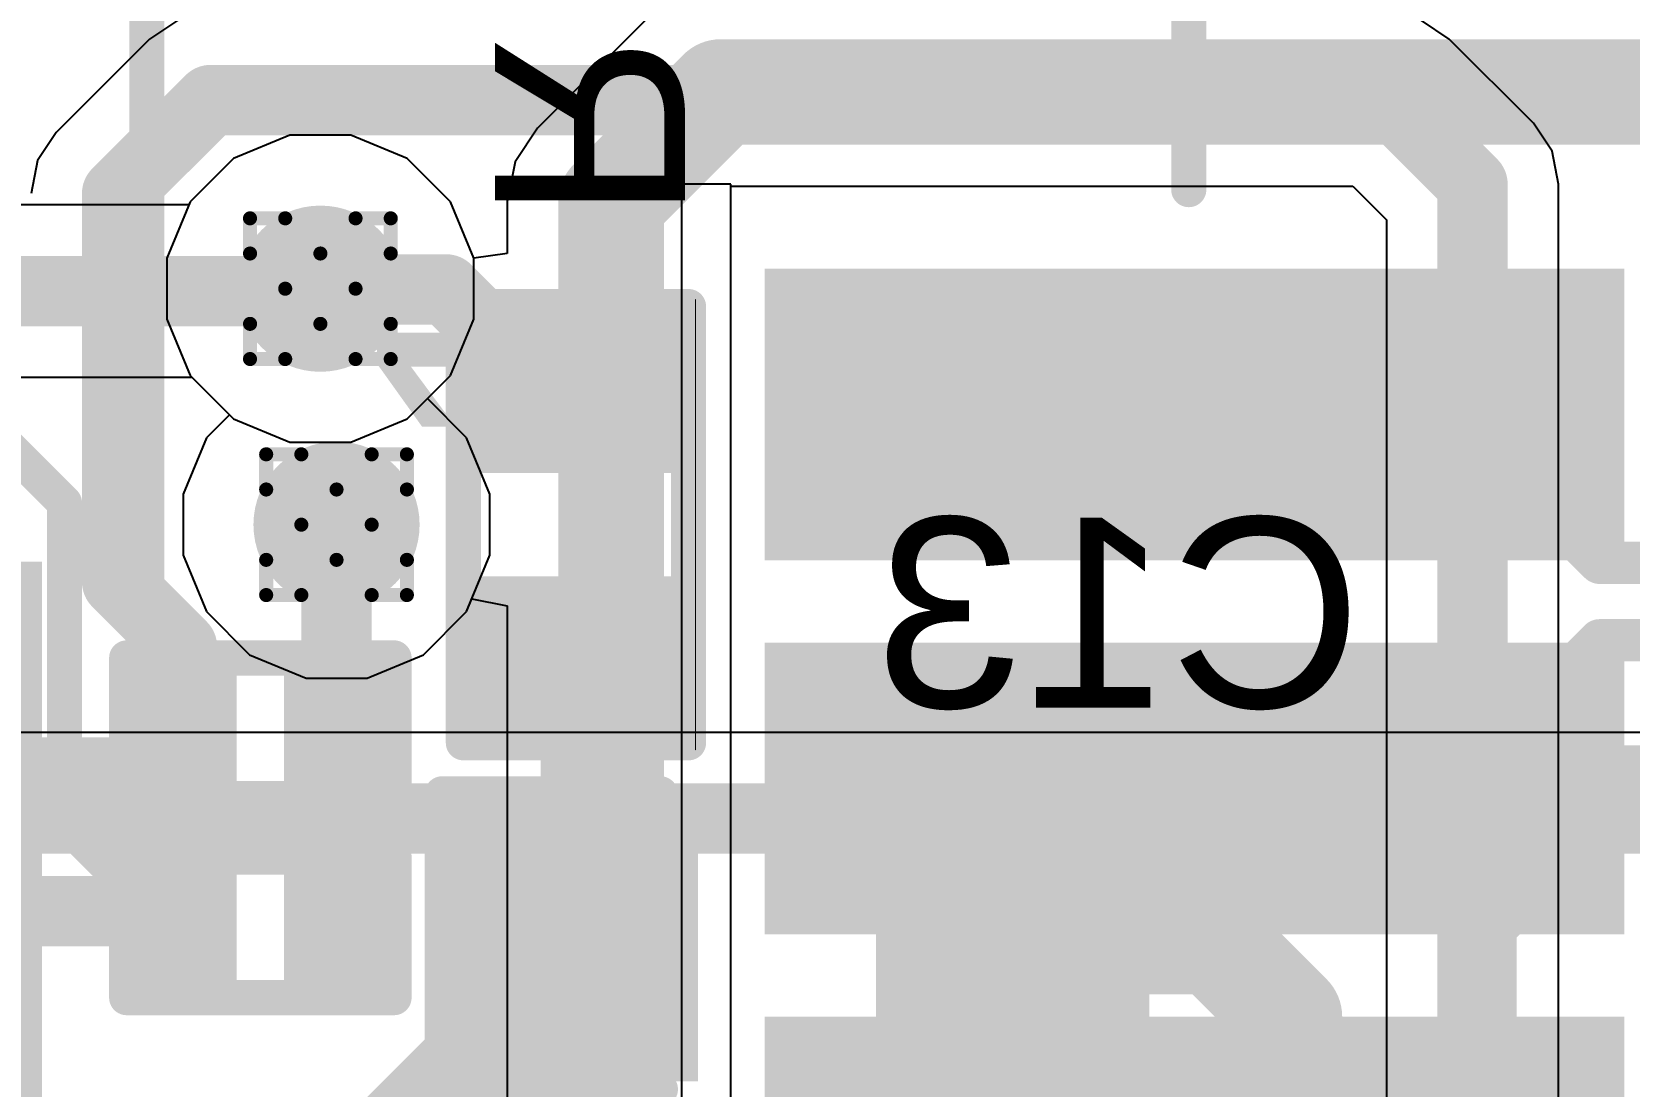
# Model space of a CAD drawing. Header units: inches. Extents: x -6 to 328, y -6 to 90.
# Drawn here: x 21.72 to 27.49, y 27.31 to 31.12 of the extents above; entities that cross this region are included whole.
import ezdxf

# ---------------------------------------------------------------- set-up
doc = ezdxf.new("R2010")
doc.units = ezdxf.units.IN
for name, color, linetype in [('Bottom Layer', 5, 'Continuous'), ('Bottom Overlay', 54, 'Continuous'), ('Bottom Paste', 16, 'Continuous'), ('Bottom Solder', 6, 'Continuous'), ('Drill Drawing', 1, 'Continuous'), ('GND', 76, 'Continuous'), ('PWR', 16, 'Continuous'), ('Top Layer', 1, 'Continuous'), ('Top Overlay', 2, 'Continuous'), ('Top Paste', 8, 'Continuous'), ('Top Solder', 216, 'Continuous'), ('Via Holes', 16, 'Continuous')]:
    doc.layers.add(name, color=color, linetype=linetype)
doc.styles.add('Arial', font='', dxfattribs={"height": 0.2})
doc.styles.get('Arial').set_extended_font_data('Arial')

# ---------------------------------------------------------------- blocks, each defined once
blk = doc.blocks.new('48_TQFP_EP_7_7__B_7')
at = {"layer": 'Bottom Solder'}
for points in [[(3.5384, 2.4884), (3.5384, 3.0116), (4.9616, 3.0116), (4.9616, 2.4884)], [(3.5384, 1.9884), (3.5384, 2.5116), (4.9616, 2.5116), (4.9616, 1.9884)], [(3.5384, 1.4884), (3.5384, 2.0116), (4.9616, 2.0116), (4.9616, 1.4884)], [(3.5384, 0.9884), (3.5384, 1.5116), (4.9616, 1.5116), (4.9616, 0.9884)]]:
    blk.add_hatch(color=6, dxfattribs=at).paths.add_polyline_path(points)
blk = doc.blocks.new('R___0402_B_36')
at = {"layer": 'Bottom Layer'}
for points in [[(-0.2413, 0.3175), (-0.2413, -0.3175), (-0.6985, -0.3175), (-0.6985, 0.3175)], [(0.6985, 0.3175), (0.6985, -0.3175), (0.2413, -0.3175), (0.2413, 0.3175)]]:
    blk.add_hatch(color=5, dxfattribs=at).paths.add_polyline_path(points)
at = {"layer": 'Bottom Paste'}
for points in [[(-0.2413, 0.3175), (-0.2413, -0.3175), (-0.6985, -0.3175), (-0.6985, 0.3175)], [(0.6985, 0.3175), (0.6985, -0.3175), (0.2413, -0.3175), (0.2413, 0.3175)]]:
    blk.add_hatch(color=16, dxfattribs=at).paths.add_polyline_path(points)
at = {"layer": 'Bottom Solder'}
for points in [[(-0.1863, 0.3725), (-0.1863, -0.3725), (-0.7535, -0.3725), (-0.7535, 0.3725)], [(0.7535, 0.3725), (0.7535, -0.3725), (0.1863, -0.3725), (0.1863, 0.3725)]]:
    blk.add_hatch(color=6, dxfattribs=at).paths.add_polyline_path(points)
at = {"layer": 'Bottom Overlay'}
for points in [[(-0.7874, -0.4064, 0.127, 0.127, 0), (-0.7874, 0.4064, 0.127, 0.127, 0)], [(0.7874, 0.4064, 0.127, 0.127, 0), (-0.7874, 0.4064, 0.127, 0.127, 0)], [(0.7874, -0.4064, 0.127, 0.127, 0), (0.7874, 0.4064, 0.127, 0.127, 0)], [(0.8128, 0.4318, 0.00323, 0.00323, 0), (-0.8128, 0.4318, 0.00323, 0.00323, 0)], [(0.7874, -0.4064, 0.127, 0.127, 0), (-0.7874, -0.4064, 0.127, 0.127, 0)]]:
    blk.add_lwpolyline(points, format="xyseb", dxfattribs=at)
for points in [[(-0.8191, 0.4064, 0.0635, 0.0635, 1), (-0.7556, 0.4064, 0.0635, 0.0635, 1)], [(-0.8191, 0.4064, 0.0635, 0.0635, 1), (-0.7556, 0.4064, 0.0635, 0.0635, 1)], [(0.7556, 0.4064, 0.0635, 0.0635, 1), (0.8191, 0.4064, 0.0635, 0.0635, 1)], [(0.7556, 0.4064, 0.0635, 0.0635, 1), (0.8191, 0.4064, 0.0635, 0.0635, 1)], [(-0.8136, 0.4318, 0.00161, 0.00161, 1), (-0.812, 0.4318, 0.00161, 0.00161, 1)], [(0.812, 0.4318, 0.00161, 0.00161, 1), (0.8136, 0.4318, 0.00161, 0.00161, 1)], [(-0.8191, -0.4064, 0.0635, 0.0635, 1), (-0.7556, -0.4064, 0.0635, 0.0635, 1)], [(-0.8191, -0.4064, 0.0635, 0.0635, 1), (-0.7556, -0.4064, 0.0635, 0.0635, 1)], [(0.7556, -0.4064, 0.0635, 0.0635, 1), (0.8191, -0.4064, 0.0635, 0.0635, 1)], [(0.7556, -0.4064, 0.0635, 0.0635, 1), (0.8191, -0.4064, 0.0635, 0.0635, 1)]]:
    blk.add_lwpolyline(points, format="xyseb", close=True, dxfattribs=at)
blk = doc.blocks.new('R___0201_B_37')
at = {"layer": 'Bottom Layer'}
for points in [[(-0.41, 0.185), (-0.14, 0.185), (-0.14, -0.185), (-0.41, -0.185)], [(0.14, 0.185), (0.41, 0.185), (0.41, -0.185), (0.14, -0.185)]]:
    blk.add_hatch(color=5, dxfattribs=at).paths.add_polyline_path(points)
at = {"layer": 'Bottom Paste'}
for points in [[(-0.41, 0.185), (-0.14, 0.185), (-0.14, -0.185), (-0.41, -0.185)], [(0.14, 0.185), (0.41, 0.185), (0.41, -0.185), (0.14, -0.185)]]:
    blk.add_hatch(color=16, dxfattribs=at).paths.add_polyline_path(points)
at = {"layer": 'Bottom Solder'}
for points in [[(-0.465, 0.24), (-0.085, 0.24), (-0.085, -0.24), (-0.465, -0.24)], [(0.085, 0.24), (0.465, 0.24), (0.465, -0.24), (0.085, -0.24)]]:
    blk.add_hatch(color=6, dxfattribs=at).paths.add_polyline_path(points)
at = {"layer": 'Bottom Overlay'}
for points in [[(0.4826, 0.254, 0.127, 0.127, 0), (-0.4826, 0.254, 0.127, 0.127, 0)], [(-0.4826, 0.254, 0.127, 0.127, 0), (-0.4826, -0.254, 0.127, 0.127, 0)], [(0.4826, 0.254, 0.127, 0.127, 0), (0.4826, -0.254, 0.127, 0.127, 0)], [(0.4826, -0.254, 0.127, 0.127, 0), (-0.4826, -0.254, 0.127, 0.127, 0)]]:
    blk.add_lwpolyline(points, format="xyseb", dxfattribs=at)
for points in [[(-0.5143, 0.254, 0.0635, 0.0635, 1), (-0.4508, 0.254, 0.0635, 0.0635, 1)], [(-0.5143, 0.254, 0.0635, 0.0635, 1), (-0.4508, 0.254, 0.0635, 0.0635, 1)], [(0.4508, 0.254, 0.0635, 0.0635, 1), (0.5143, 0.254, 0.0635, 0.0635, 1)], [(0.4508, 0.254, 0.0635, 0.0635, 1), (0.5143, 0.254, 0.0635, 0.0635, 1)], [(-0.5143, -0.254, 0.0635, 0.0635, 1), (-0.4508, -0.254, 0.0635, 0.0635, 1)], [(-0.5143, -0.254, 0.0635, 0.0635, 1), (-0.4508, -0.254, 0.0635, 0.0635, 1)], [(0.4508, -0.254, 0.0635, 0.0635, 1), (0.5143, -0.254, 0.0635, 0.0635, 1)], [(0.4508, -0.254, 0.0635, 0.0635, 1), (0.5143, -0.254, 0.0635, 0.0635, 1)]]:
    blk.add_lwpolyline(points, format="xyseb", close=True, dxfattribs=at)
blk = doc.blocks.new('R___0201_B_38')
at = {"layer": 'Bottom Layer'}
for points in [[(-0.41, 0.185), (-0.14, 0.185), (-0.14, -0.185), (-0.41, -0.185)], [(0.14, 0.185), (0.41, 0.185), (0.41, -0.185), (0.14, -0.185)]]:
    blk.add_hatch(color=5, dxfattribs=at).paths.add_polyline_path(points)
at = {"layer": 'Bottom Paste'}
for points in [[(-0.41, 0.185), (-0.14, 0.185), (-0.14, -0.185), (-0.41, -0.185)], [(0.14, 0.185), (0.41, 0.185), (0.41, -0.185), (0.14, -0.185)]]:
    blk.add_hatch(color=16, dxfattribs=at).paths.add_polyline_path(points)
at = {"layer": 'Bottom Solder'}
for points in [[(-0.465, 0.24), (-0.085, 0.24), (-0.085, -0.24), (-0.465, -0.24)], [(0.085, 0.24), (0.465, 0.24), (0.465, -0.24), (0.085, -0.24)]]:
    blk.add_hatch(color=6, dxfattribs=at).paths.add_polyline_path(points)
at = {"layer": 'Bottom Overlay'}
for points in [[(0.4826, 0.254, 0.127, 0.127, 0), (-0.4826, 0.254, 0.127, 0.127, 0)], [(-0.4826, 0.254, 0.127, 0.127, 0), (-0.4826, -0.254, 0.127, 0.127, 0)], [(0.4826, 0.254, 0.127, 0.127, 0), (0.4826, -0.254, 0.127, 0.127, 0)], [(0.4826, -0.254, 0.127, 0.127, 0), (-0.4826, -0.254, 0.127, 0.127, 0)]]:
    blk.add_lwpolyline(points, format="xyseb", dxfattribs=at)
for points in [[(-0.5143, 0.254, 0.0635, 0.0635, 1), (-0.4508, 0.254, 0.0635, 0.0635, 1)], [(-0.5143, 0.254, 0.0635, 0.0635, 1), (-0.4508, 0.254, 0.0635, 0.0635, 1)], [(0.4508, 0.254, 0.0635, 0.0635, 1), (0.5143, 0.254, 0.0635, 0.0635, 1)], [(0.4508, 0.254, 0.0635, 0.0635, 1), (0.5143, 0.254, 0.0635, 0.0635, 1)], [(-0.5143, -0.254, 0.0635, 0.0635, 1), (-0.4508, -0.254, 0.0635, 0.0635, 1)], [(-0.5143, -0.254, 0.0635, 0.0635, 1), (-0.4508, -0.254, 0.0635, 0.0635, 1)], [(0.4508, -0.254, 0.0635, 0.0635, 1), (0.5143, -0.254, 0.0635, 0.0635, 1)], [(0.4508, -0.254, 0.0635, 0.0635, 1), (0.5143, -0.254, 0.0635, 0.0635, 1)]]:
    blk.add_lwpolyline(points, format="xyseb", close=True, dxfattribs=at)
blk = doc.blocks.new('HR963370A_51')
at = {"layer": 'Top Layer'}
for points in [[(1.6, -6.8), (2.45, -6.8), (2.45, -9.7), (1.6, -9.7)], [(2.95, -6.8), (3.8, -6.8), (3.8, -9.7), (2.95, -9.7)], [(4.3, -6.8), (5.15, -6.8), (5.15, -9.7), (4.3, -9.7)]]:
    blk.add_hatch(color=1, dxfattribs=at).paths.add_polyline_path(points)
at = {"layer": 'Top Paste'}
for points in [[(1.6, -6.8), (2.45, -6.8), (2.45, -9.7), (1.6, -9.7)], [(2.95, -6.8), (3.8, -6.8), (3.8, -9.7), (2.95, -9.7)], [(4.3, -6.8), (5.15, -6.8), (5.15, -9.7), (4.3, -9.7)]]:
    blk.add_hatch(color=8, dxfattribs=at).paths.add_polyline_path(points)
at = {"layer": 'Top Solder'}
for points in [[(1.4984, -6.6984), (2.5516, -6.6984), (2.5516, -9.8016), (1.4984, -9.8016)], [(2.8484, -6.6984), (3.9016, -6.6984), (3.9016, -9.8016), (2.8484, -9.8016)], [(4.1984, -6.6984), (5.2516, -6.6984), (5.2516, -9.8016), (4.1984, -9.8016)]]:
    blk.add_hatch(color=216, dxfattribs=at).paths.add_polyline_path(points)
at = {"layer": 'Top Overlay'}
blk.add_lwpolyline([(5.5372, -8.2296, 0.127, 0.127, 0), (8.1788, -8.2296, 0.127, 0.127, 0)], format="xyseb", dxfattribs=at)
blk.add_lwpolyline([(5.5055, -8.2296, 0.0635, 0.0635, 1), (5.569, -8.2296, 0.0635, 0.0635, 1)], format="xyseb", close=True, dxfattribs=at)
at = {"layer": 'Top Overlay', "style": 'Arial'}
blk.add_text('1', height=1, dxfattribs=at).set_placement((4.5466, -6.2992))
blk = doc.blocks.new('C___0603_B_86')
at = {"layer": 'Bottom Layer'}
for points in [[(-1.143, -0.4445), (-1.143, 0.4445), (-0.381, 0.4445), (-0.381, -0.4445)], [(0.381, -0.4445), (0.381, 0.4445), (1.143, 0.4445), (1.143, -0.4445)]]:
    blk.add_hatch(color=5, dxfattribs=at).paths.add_polyline_path(points)
at = {"layer": 'Bottom Paste'}
for points in [[(-1.143, -0.4445), (-1.143, 0.4445), (-0.381, 0.4445), (-0.381, -0.4445)], [(0.381, -0.4445), (0.381, 0.4445), (1.143, 0.4445), (1.143, -0.4445)]]:
    blk.add_hatch(color=16, dxfattribs=at).paths.add_polyline_path(points)
at = {"layer": 'Bottom Solder'}
for points in [[(-1.203, -0.5045), (-1.203, 0.5045), (-0.321, 0.5045), (-0.321, -0.5045)], [(0.321, -0.5045), (0.321, 0.5045), (1.203, 0.5045), (1.203, -0.5045)]]:
    blk.add_hatch(color=6, dxfattribs=at).paths.add_polyline_path(points)
at = {"layer": 'Bottom Overlay'}
for points in [[(-0.4572, 0.5334, 0.127, 0.127, 0), (-1.2446, 0.5334, 0.127, 0.127, 0)], [(-1.2446, 0.5334, 0.127, 0.127, 0), (-1.2446, -0.5334, 0.127, 0.127, 0)], [(1.2446, 0.5334, 0.127, 0.127, 0), (0.4572, 0.5334, 0.127, 0.127, 0)], [(1.2446, 0.5334, 0.127, 0.127, 0), (1.2446, -0.5334, 0.127, 0.127, 0)], [(-0.4572, -0.5334, 0.127, 0.127, 0), (-1.2446, -0.5334, 0.127, 0.127, 0)], [(1.2446, -0.5334, 0.127, 0.127, 0), (0.4572, -0.5334, 0.127, 0.127, 0)]]:
    blk.add_lwpolyline(points, format="xyseb", dxfattribs=at)
for points in [[(-1.2764, 0.5334, 0.0635, 0.0635, 1), (-1.2128, 0.5334, 0.0635, 0.0635, 1)], [(-1.2764, 0.5334, 0.0635, 0.0635, 1), (-1.2128, 0.5334, 0.0635, 0.0635, 1)], [(-0.4889, 0.5334, 0.0635, 0.0635, 1), (-0.4254, 0.5334, 0.0635, 0.0635, 1)], [(0.4254, 0.5334, 0.0635, 0.0635, 1), (0.4889, 0.5334, 0.0635, 0.0635, 1)], [(1.2128, 0.5334, 0.0635, 0.0635, 1), (1.2764, 0.5334, 0.0635, 0.0635, 1)], [(1.2128, 0.5334, 0.0635, 0.0635, 1), (1.2764, 0.5334, 0.0635, 0.0635, 1)], [(-1.2764, -0.5334, 0.0635, 0.0635, 1), (-1.2128, -0.5334, 0.0635, 0.0635, 1)], [(-1.2764, -0.5334, 0.0635, 0.0635, 1), (-1.2128, -0.5334, 0.0635, 0.0635, 1)], [(-0.4889, -0.5334, 0.0635, 0.0635, 1), (-0.4254, -0.5334, 0.0635, 0.0635, 1)], [(0.4254, -0.5334, 0.0635, 0.0635, 1), (0.4889, -0.5334, 0.0635, 0.0635, 1)], [(1.2128, -0.5334, 0.0635, 0.0635, 1), (1.2764, -0.5334, 0.0635, 0.0635, 1)], [(1.2128, -0.5334, 0.0635, 0.0635, 1), (1.2764, -0.5334, 0.0635, 0.0635, 1)]]:
    blk.add_lwpolyline(points, format="xyseb", close=True, dxfattribs=at)

msp = doc.modelspace()

# ---------------------------------------------------------------- hatches: boundary and pattern name
at = {"layer": 'Bottom Layer'}
h = msp.add_hatch(color=5, dxfattribs=at)
edge = h.paths.add_edge_path()
edge.add_arc((22.7643, 30.1913), 0.3, 0, 360)
h = msp.add_hatch(color=5, dxfattribs=at)
edge = h.paths.add_edge_path()
edge.add_arc((22.8226, 29.3393), 0.3, 0, 360)
at = {"layer": 'GND'}
h = msp.add_hatch(color=76, dxfattribs=at)
edge = h.paths.add_edge_path()
edge.add_arc((22.7643, 30.1913), 0.3, 0, 360)
h = msp.add_hatch(color=76, dxfattribs=at)
edge = h.paths.add_edge_path()
edge.add_arc((22.8226, 29.3393), 0.3, 0, 360)
at = {"layer": 'PWR'}
h = msp.add_hatch(color=16, dxfattribs=at)
edge = h.paths.add_edge_path()
edge.add_arc((22.7643, 30.1913), 0.3, 0, 360)
h = msp.add_hatch(color=16, dxfattribs=at)
edge = h.paths.add_edge_path()
edge.add_arc((22.8226, 29.3393), 0.3, 0, 360)
at = {"layer": 'Top Layer'}
h = msp.add_hatch(color=1, dxfattribs=at)
edge = h.paths.add_edge_path()
edge.add_arc((22.7643, 30.1913), 0.3, 0, 360)
h = msp.add_hatch(color=1, dxfattribs=at)
edge = h.paths.add_edge_path()
edge.add_arc((22.8226, 29.3393), 0.3, 0, 360)
at = {"layer": 'Via Holes'}
h = msp.add_hatch(color=7, dxfattribs=at)
edge = h.paths.add_edge_path()
edge.add_arc((22.7643, 30.1913), 0.15, 0, 360)
h = msp.add_hatch(color=7, dxfattribs=at)
edge = h.paths.add_edge_path()
edge.add_arc((22.8226, 29.3393), 0.15, 0, 360)

# ---------------------------------------------------------------- linework, layer by layer
at = {"layer": 'Bottom Layer'}
for p, q in [((22.2487, 31.1595), (22.1479, 31.0921)), ((26.8401, 31.0921), (26.7393, 31.1595)), ((22.1479, 31.0921), (21.8107, 30.7549)), ((27.1436, 30.7886), (26.8401, 31.0921)), ((21.8107, 30.7549), (21.7434, 30.6541)), ((27.211, 30.6878), (27.1436, 30.7886)), ((27.2346, 30.5688), (27.211, 30.6878)), ((21.7434, 30.6541), (21.7197, 30.5352)), ((24.068, 30.5688), (24.068, 26.0306)), ((24.2458, 30.5688), (24.068, 30.5688)), ((24.2458, 27.0665), (24.2458, 30.5688)), ((24.2458, 28.4565), (24.2458, 30.5616)), ((24.2458, 30.5616), (26.4916, 30.5616)), ((26.4916, 30.5616), (26.6131, 30.4401)), ((27.2346, 26.7077), (27.2346, 30.5688)), ((26.6131, 30.4401), (26.6131, 26.21)), ((24.2458, 27.0665), (24.2458, 28.4565))]:
    msp.add_line(p, q, dxfattribs=at)
for points in [[(22.0305, 30.5352, 0.254, 0.254, 0), (22.3677, 30.8723, 0.254, 0.254, 0)], [(22.3677, 30.8723, 0.254, 0.254, 0), (26.6204, 30.8723, 0.254, 0.254, 0)], [(26.6204, 30.8723, 0.254, 0.254, 0), (26.9239, 30.5688, 0.254, 0.254, 0)], [(26.9239, 26.21, 0.254, 0.254, 0), (26.9239, 30.5688, 0.254, 0.254, 0)], [(22.0305, 29.1329, 0.254, 0.254, 0), (22.0305, 30.5352, 0.254, 0.254, 0)], [(22.7643, 30.1913, 0.254, 0.254, 0), (22.767, 30.1886, 0.254, 0.254, 0)], [(22.767, 30.1886, 0.254, 0.254, 0), (23.2187, 30.1886, 0.254, 0.254, 0)], [(23.2187, 30.1886, 0.254, 0.254, 0), (23.5856, 29.8217, 0.254, 0.254, 0)], [(23.5856, 29.8217, 0.254, 0.254, 0), (23.6745, 29.8217, 0.254, 0.254, 0)], [(22.8226, 28.6042, 0.254, 0.254, 0), (22.8226, 29.3393, 0.254, 0.254, 0)], [(22.0305, 29.1329, 0.254, 0.254, 0), (22.2646, 28.8988, 0.254, 0.254, 0)], [(22.2646, 28.6122, 0.254, 0.254, 0), (22.2646, 28.8988, 0.254, 0.254, 0)], [(23.687, 27.8342, 0.254, 0.254, 0), (23.687, 28.8694, 0.254, 0.254, 0)], [(22.2646, 28.6122, 0.254, 0.254, 0), (22.2726, 28.6042, 0.254, 0.254, 0)], [(22.2726, 28.5542, 0.254, 0.254, 0), (22.2726, 28.6042, 0.254, 0.254, 0)], [(22.8226, 27.8858, 0.254, 0.254, 0), (22.8226, 28.6042, 0.254, 0.254, 0)], [(22.1626, 28.4442, 0.254, 0.254, 0), (22.2726, 28.5542, 0.254, 0.254, 0)], [(21.0482, 28.4442, 0.254, 0.254, 0), (22.1626, 28.4442, 0.254, 0.254, 0)], [(21.0482, 27.9442, 0.254, 0.254, 0), (22.1626, 27.9442, 0.254, 0.254, 0)], [(22.1626, 27.9442, 0.254, 0.254, 0), (22.2726, 27.8342, 0.254, 0.254, 0)], [(25.211, 27.8342, 0.381, 0.381, 0), (25.992, 27.8342, 0.381, 0.381, 0)], [(25.992, 27.8342, 0.381, 0.381, 0), (26.2629, 27.5633, 0.381, 0.381, 0)], [(23.4584, 27.5421, 0.3048, 0.3048, 0), (23.687, 27.7707, 0.3048, 0.3048, 0)], [(23.687, 27.7707, 0.3048, 0.3048, 0), (23.687, 27.8116, 0.3048, 0.3048, 0)], [(26.2629, 24.9442, 0.381, 0.381, 0), (26.2629, 27.5633, 0.381, 0.381, 0)], [(22.8196, 26.9442, 0.3048, 0.3048, 0), (23.4175, 27.5421, 0.3048, 0.3048, 0)], [(23.4175, 27.5421, 0.3048, 0.3048, 0), (23.4584, 27.5421, 0.3048, 0.3048, 0)]]:
    msp.add_lwpolyline(points, format="xyseb", dxfattribs=at)
for points in [[(22.3042, 30.8723, 0.127, 0.127, 1), (22.4312, 30.8723, 0.127, 0.127, 1)], [(22.3042, 30.8723, 0.127, 0.127, 1), (22.4312, 30.8723, 0.127, 0.127, 1)], [(26.5569, 30.8723, 0.127, 0.127, 1), (26.6839, 30.8723, 0.127, 0.127, 1)], [(26.5569, 30.8723, 0.127, 0.127, 1), (26.6839, 30.8723, 0.127, 0.127, 1)], [(26.8604, 30.5688, 0.127, 0.127, 1), (26.9874, 30.5688, 0.127, 0.127, 1)], [(26.8604, 30.5688, 0.127, 0.127, 1), (26.9874, 30.5688, 0.127, 0.127, 1)], [(21.967, 30.5352, 0.127, 0.127, 1), (22.094, 30.5352, 0.127, 0.127, 1)], [(21.967, 30.5352, 0.127, 0.127, 1), (22.094, 30.5352, 0.127, 0.127, 1)], [(22.7008, 30.1913, 0.127, 0.127, 1), (22.8278, 30.1913, 0.127, 0.127, 1)], [(22.7035, 30.1886, 0.127, 0.127, 1), (22.8305, 30.1886, 0.127, 0.127, 1)], [(22.7035, 30.1886, 0.127, 0.127, 1), (22.8305, 30.1886, 0.127, 0.127, 1)], [(23.1552, 30.1886, 0.127, 0.127, 1), (23.2822, 30.1886, 0.127, 0.127, 1)], [(23.1552, 30.1886, 0.127, 0.127, 1), (23.2822, 30.1886, 0.127, 0.127, 1)], [(23.5221, 29.8217, 0.127, 0.127, 1), (23.6491, 29.8217, 0.127, 0.127, 1)], [(23.5221, 29.8217, 0.127, 0.127, 1), (23.6491, 29.8217, 0.127, 0.127, 1)], [(23.611, 29.8217, 0.127, 0.127, 1), (23.738, 29.8217, 0.127, 0.127, 1)], [(22.7591, 29.3393, 0.127, 0.127, 1), (22.8861, 29.3393, 0.127, 0.127, 1)], [(21.967, 29.1329, 0.127, 0.127, 1), (22.094, 29.1329, 0.127, 0.127, 1)], [(21.967, 29.1329, 0.127, 0.127, 1), (22.094, 29.1329, 0.127, 0.127, 1)], [(22.2011, 28.8988, 0.127, 0.127, 1), (22.3281, 28.8988, 0.127, 0.127, 1)], [(22.2011, 28.8988, 0.127, 0.127, 1), (22.3281, 28.8988, 0.127, 0.127, 1)], [(23.6235, 28.8694, 0.127, 0.127, 1), (23.7505, 28.8694, 0.127, 0.127, 1)], [(22.2011, 28.6122, 0.127, 0.127, 1), (22.3281, 28.6122, 0.127, 0.127, 1)], [(22.2011, 28.6122, 0.127, 0.127, 1), (22.3281, 28.6122, 0.127, 0.127, 1)], [(22.2091, 28.6042, 0.127, 0.127, 1), (22.3361, 28.6042, 0.127, 0.127, 1)], [(22.2091, 28.6042, 0.127, 0.127, 1), (22.3361, 28.6042, 0.127, 0.127, 1)], [(22.7591, 28.6042, 0.127, 0.127, 1), (22.8861, 28.6042, 0.127, 0.127, 1)], [(22.7591, 28.6042, 0.127, 0.127, 1), (22.8861, 28.6042, 0.127, 0.127, 1)], [(22.2091, 28.5542, 0.127, 0.127, 1), (22.3361, 28.5542, 0.127, 0.127, 1)], [(22.2091, 28.5542, 0.127, 0.127, 1), (22.3361, 28.5542, 0.127, 0.127, 1)], [(22.0991, 28.4442, 0.127, 0.127, 1), (22.2261, 28.4442, 0.127, 0.127, 1)], [(22.0991, 28.4442, 0.127, 0.127, 1), (22.2261, 28.4442, 0.127, 0.127, 1)], [(22.0991, 27.9442, 0.127, 0.127, 1), (22.2261, 27.9442, 0.127, 0.127, 1)], [(22.0991, 27.9442, 0.127, 0.127, 1), (22.2261, 27.9442, 0.127, 0.127, 1)], [(25.1157, 27.8342, 0.1905, 0.1905, 1), (25.3062, 27.8342, 0.1905, 0.1905, 1)], [(25.8968, 27.8342, 0.1905, 0.1905, 1), (26.0873, 27.8342, 0.1905, 0.1905, 1)], [(25.8968, 27.8342, 0.1905, 0.1905, 1), (26.0873, 27.8342, 0.1905, 0.1905, 1)], [(22.7591, 27.8858, 0.127, 0.127, 1), (22.8861, 27.8858, 0.127, 0.127, 1)], [(22.2091, 27.8342, 0.127, 0.127, 1), (22.3361, 27.8342, 0.127, 0.127, 1)], [(23.6108, 27.8116, 0.1524, 0.1524, 1), (23.7632, 27.8116, 0.1524, 0.1524, 1)], [(23.6108, 27.7707, 0.1524, 0.1524, 1), (23.7632, 27.7707, 0.1524, 0.1524, 1)], [(23.6108, 27.7707, 0.1524, 0.1524, 1), (23.7632, 27.7707, 0.1524, 0.1524, 1)], [(23.6235, 27.8342, 0.127, 0.127, 1), (23.7505, 27.8342, 0.127, 0.127, 1)], [(26.1677, 27.5633, 0.1905, 0.1905, 1), (26.3582, 27.5633, 0.1905, 0.1905, 1)], [(26.1677, 27.5633, 0.1905, 0.1905, 1), (26.3582, 27.5633, 0.1905, 0.1905, 1)], [(23.3413, 27.5421, 0.1524, 0.1524, 1), (23.4937, 27.5421, 0.1524, 0.1524, 1)], [(23.3413, 27.5421, 0.1524, 0.1524, 1), (23.4937, 27.5421, 0.1524, 0.1524, 1)], [(23.3822, 27.5421, 0.1524, 0.1524, 1), (23.5346, 27.5421, 0.1524, 0.1524, 1)], [(23.3822, 27.5421, 0.1524, 0.1524, 1), (23.5346, 27.5421, 0.1524, 0.1524, 1)]]:
    msp.add_lwpolyline(points, format="xyseb", close=True, dxfattribs=at)
at = {"layer": 'Bottom Overlay'}
for points in [[(22.1376, 28.8582, 0.127, 0.127, 0), (22.1376, 32.0975, 0.127, 0.127, 0)], [(21.2827, 29.9756, 0.127, 0.127, 0), (21.8402, 29.4181, 0.127, 0.127, 0)], [(21.8402, 28.263, 0.127, 0.127, 0), (21.8402, 29.4181, 0.127, 0.127, 0)], [(27.0634, 27.919, 0.127, 0.127, 0), (27.6237, 28.4793, 0.127, 0.127, 0)], [(27.2943, 28.4793, 0.127, 0.127, 0), (27.6237, 28.4793, 0.127, 0.127, 0)], [(21.8402, 28.263, 0.127, 0.127, 0), (22.065, 28.0382, 0.127, 0.127, 0)], [(27.0201, 27.8757, 0.127, 0.127, 0), (27.0634, 27.919, 0.127, 0.127, 0)], [(27.0201, 26.7349, 0.127, 0.127, 0), (27.0201, 27.8757, 0.127, 0.127, 0)]]:
    msp.add_lwpolyline(points, format="xyseb", dxfattribs=at)
for points in [[(21.8085, 29.4181, 0.0635, 0.0635, 1), (21.872, 29.4181, 0.0635, 0.0635, 1)], [(21.8085, 29.4181, 0.0635, 0.0635, 1), (21.872, 29.4181, 0.0635, 0.0635, 1)], [(22.1058, 28.8582, 0.0635, 0.0635, 1), (22.1693, 28.8582, 0.0635, 0.0635, 1)], [(27.2625, 28.4793, 0.0635, 0.0635, 1), (27.326, 28.4793, 0.0635, 0.0635, 1)], [(21.8085, 28.263, 0.0635, 0.0635, 1), (21.872, 28.263, 0.0635, 0.0635, 1)], [(21.8085, 28.263, 0.0635, 0.0635, 1), (21.872, 28.263, 0.0635, 0.0635, 1)], [(22.0332, 28.0382, 0.0635, 0.0635, 1), (22.0967, 28.0382, 0.0635, 0.0635, 1)], [(27.0316, 27.919, 0.0635, 0.0635, 1), (27.0951, 27.919, 0.0635, 0.0635, 1)], [(27.0316, 27.919, 0.0635, 0.0635, 1), (27.0951, 27.919, 0.0635, 0.0635, 1)], [(26.9883, 27.8757, 0.0635, 0.0635, 1), (27.0518, 27.8757, 0.0635, 0.0635, 1)], [(26.9883, 27.8757, 0.0635, 0.0635, 1), (27.0518, 27.8757, 0.0635, 0.0635, 1)]]:
    msp.add_lwpolyline(points, format="xyseb", close=True, dxfattribs=at)
at = {"layer": 'Drill Drawing'}
for points in [[(22.5103, 30.3183, 0.0508, 0.0508, 0), (22.5103, 30.4453, 0.0508, 0.0508, 0)], [(22.5103, 30.4453, 0.0508, 0.0508, 0), (22.6373, 30.4453, 0.0508, 0.0508, 0)], [(22.6373, 30.4453, 0.0508, 0.0508, 0), (22.7643, 30.3183, 0.0508, 0.0508, 0)], [(22.7643, 30.3183, 0.0508, 0.0508, 0), (22.8913, 30.4453, 0.0508, 0.0508, 0)], [(22.8913, 30.4453, 0.0508, 0.0508, 0), (23.0183, 30.4453, 0.0508, 0.0508, 0)], [(23.0183, 30.3183, 0.0508, 0.0508, 0), (23.0183, 30.4453, 0.0508, 0.0508, 0)], [(22.5103, 30.3183, 0.0508, 0.0508, 0), (22.6373, 30.1913, 0.0508, 0.0508, 0)], [(22.8913, 30.1913, 0.0508, 0.0508, 0), (23.0183, 30.3183, 0.0508, 0.0508, 0)], [(22.5103, 30.0643, 0.0508, 0.0508, 0), (22.6373, 30.1913, 0.0508, 0.0508, 0)], [(22.8913, 30.1913, 0.0508, 0.0508, 0), (23.0183, 30.0643, 0.0508, 0.0508, 0)], [(22.5103, 29.9373, 0.0508, 0.0508, 0), (22.5103, 30.0643, 0.0508, 0.0508, 0)], [(22.6373, 29.9373, 0.0508, 0.0508, 0), (22.7643, 30.0643, 0.0508, 0.0508, 0)], [(22.7643, 30.0643, 0.0508, 0.0508, 0), (22.8913, 29.9373, 0.0508, 0.0508, 0)], [(23.0183, 29.9373, 0.0508, 0.0508, 0), (23.0183, 30.0643, 0.0508, 0.0508, 0)], [(22.5103, 29.9373, 0.0508, 0.0508, 0), (22.6373, 29.9373, 0.0508, 0.0508, 0)], [(22.8913, 29.9373, 0.0508, 0.0508, 0), (23.0183, 29.9373, 0.0508, 0.0508, 0)], [(22.5686, 29.4663, 0.0508, 0.0508, 0), (22.5686, 29.5933, 0.0508, 0.0508, 0)], [(22.5686, 29.5933, 0.0508, 0.0508, 0), (22.6956, 29.5933, 0.0508, 0.0508, 0)], [(22.6956, 29.5933, 0.0508, 0.0508, 0), (22.8226, 29.4663, 0.0508, 0.0508, 0)], [(22.8226, 29.4663, 0.0508, 0.0508, 0), (22.9496, 29.5933, 0.0508, 0.0508, 0)], [(22.9496, 29.5933, 0.0508, 0.0508, 0), (23.0766, 29.5933, 0.0508, 0.0508, 0)], [(23.0766, 29.4663, 0.0508, 0.0508, 0), (23.0766, 29.5933, 0.0508, 0.0508, 0)], [(22.5686, 29.4663, 0.0508, 0.0508, 0), (22.6956, 29.3393, 0.0508, 0.0508, 0)], [(22.9496, 29.3393, 0.0508, 0.0508, 0), (23.0766, 29.4663, 0.0508, 0.0508, 0)], [(22.5686, 29.2123, 0.0508, 0.0508, 0), (22.6956, 29.3393, 0.0508, 0.0508, 0)], [(22.9496, 29.3393, 0.0508, 0.0508, 0), (23.0766, 29.2123, 0.0508, 0.0508, 0)], [(22.5686, 29.0853, 0.0508, 0.0508, 0), (22.5686, 29.2123, 0.0508, 0.0508, 0)], [(22.6956, 29.0853, 0.0508, 0.0508, 0), (22.8226, 29.2123, 0.0508, 0.0508, 0)], [(22.8226, 29.2123, 0.0508, 0.0508, 0), (22.9496, 29.0853, 0.0508, 0.0508, 0)], [(23.0766, 29.0853, 0.0508, 0.0508, 0), (23.0766, 29.2123, 0.0508, 0.0508, 0)], [(22.5686, 29.0853, 0.0508, 0.0508, 0), (22.6956, 29.0853, 0.0508, 0.0508, 0)], [(22.9496, 29.0853, 0.0508, 0.0508, 0), (23.0766, 29.0853, 0.0508, 0.0508, 0)]]:
    msp.add_lwpolyline(points, format="xyseb", dxfattribs=at)
for points in [[(22.4976, 30.4453, 0.0254, 0.0254, 1), (22.523, 30.4453, 0.0254, 0.0254, 1)], [(22.4976, 30.4453, 0.0254, 0.0254, 1), (22.523, 30.4453, 0.0254, 0.0254, 1)], [(22.6246, 30.4453, 0.0254, 0.0254, 1), (22.65, 30.4453, 0.0254, 0.0254, 1)], [(22.6246, 30.4453, 0.0254, 0.0254, 1), (22.65, 30.4453, 0.0254, 0.0254, 1)], [(22.8786, 30.4453, 0.0254, 0.0254, 1), (22.904, 30.4453, 0.0254, 0.0254, 1)], [(22.8786, 30.4453, 0.0254, 0.0254, 1), (22.904, 30.4453, 0.0254, 0.0254, 1)], [(23.0056, 30.4453, 0.0254, 0.0254, 1), (23.031, 30.4453, 0.0254, 0.0254, 1)], [(23.0056, 30.4453, 0.0254, 0.0254, 1), (23.031, 30.4453, 0.0254, 0.0254, 1)], [(22.4976, 30.3183, 0.0254, 0.0254, 1), (22.523, 30.3183, 0.0254, 0.0254, 1)], [(22.4976, 30.3183, 0.0254, 0.0254, 1), (22.523, 30.3183, 0.0254, 0.0254, 1)], [(22.7516, 30.3183, 0.0254, 0.0254, 1), (22.777, 30.3183, 0.0254, 0.0254, 1)], [(22.7516, 30.3183, 0.0254, 0.0254, 1), (22.777, 30.3183, 0.0254, 0.0254, 1)], [(23.0056, 30.3183, 0.0254, 0.0254, 1), (23.031, 30.3183, 0.0254, 0.0254, 1)], [(23.0056, 30.3183, 0.0254, 0.0254, 1), (23.031, 30.3183, 0.0254, 0.0254, 1)], [(22.6246, 30.1913, 0.0254, 0.0254, 1), (22.65, 30.1913, 0.0254, 0.0254, 1)], [(22.6246, 30.1913, 0.0254, 0.0254, 1), (22.65, 30.1913, 0.0254, 0.0254, 1)], [(22.8786, 30.1913, 0.0254, 0.0254, 1), (22.904, 30.1913, 0.0254, 0.0254, 1)], [(22.8786, 30.1913, 0.0254, 0.0254, 1), (22.904, 30.1913, 0.0254, 0.0254, 1)], [(22.4976, 30.0643, 0.0254, 0.0254, 1), (22.523, 30.0643, 0.0254, 0.0254, 1)], [(22.4976, 30.0643, 0.0254, 0.0254, 1), (22.523, 30.0643, 0.0254, 0.0254, 1)], [(22.7516, 30.0643, 0.0254, 0.0254, 1), (22.777, 30.0643, 0.0254, 0.0254, 1)], [(22.7516, 30.0643, 0.0254, 0.0254, 1), (22.777, 30.0643, 0.0254, 0.0254, 1)], [(23.0056, 30.0643, 0.0254, 0.0254, 1), (23.031, 30.0643, 0.0254, 0.0254, 1)], [(23.0056, 30.0643, 0.0254, 0.0254, 1), (23.031, 30.0643, 0.0254, 0.0254, 1)], [(22.4976, 29.9373, 0.0254, 0.0254, 1), (22.523, 29.9373, 0.0254, 0.0254, 1)], [(22.4976, 29.9373, 0.0254, 0.0254, 1), (22.523, 29.9373, 0.0254, 0.0254, 1)], [(22.6246, 29.9373, 0.0254, 0.0254, 1), (22.65, 29.9373, 0.0254, 0.0254, 1)], [(22.6246, 29.9373, 0.0254, 0.0254, 1), (22.65, 29.9373, 0.0254, 0.0254, 1)], [(22.8786, 29.9373, 0.0254, 0.0254, 1), (22.904, 29.9373, 0.0254, 0.0254, 1)], [(22.8786, 29.9373, 0.0254, 0.0254, 1), (22.904, 29.9373, 0.0254, 0.0254, 1)], [(23.0056, 29.9373, 0.0254, 0.0254, 1), (23.031, 29.9373, 0.0254, 0.0254, 1)], [(23.0056, 29.9373, 0.0254, 0.0254, 1), (23.031, 29.9373, 0.0254, 0.0254, 1)], [(22.5559, 29.5933, 0.0254, 0.0254, 1), (22.5813, 29.5933, 0.0254, 0.0254, 1)], [(22.5559, 29.5933, 0.0254, 0.0254, 1), (22.5813, 29.5933, 0.0254, 0.0254, 1)], [(22.6829, 29.5933, 0.0254, 0.0254, 1), (22.7083, 29.5933, 0.0254, 0.0254, 1)], [(22.6829, 29.5933, 0.0254, 0.0254, 1), (22.7083, 29.5933, 0.0254, 0.0254, 1)], [(22.9369, 29.5933, 0.0254, 0.0254, 1), (22.9623, 29.5933, 0.0254, 0.0254, 1)], [(22.9369, 29.5933, 0.0254, 0.0254, 1), (22.9623, 29.5933, 0.0254, 0.0254, 1)], [(23.0639, 29.5933, 0.0254, 0.0254, 1), (23.0893, 29.5933, 0.0254, 0.0254, 1)], [(23.0639, 29.5933, 0.0254, 0.0254, 1), (23.0893, 29.5933, 0.0254, 0.0254, 1)], [(22.5559, 29.4663, 0.0254, 0.0254, 1), (22.5813, 29.4663, 0.0254, 0.0254, 1)], [(22.5559, 29.4663, 0.0254, 0.0254, 1), (22.5813, 29.4663, 0.0254, 0.0254, 1)], [(22.8099, 29.4663, 0.0254, 0.0254, 1), (22.8353, 29.4663, 0.0254, 0.0254, 1)], [(22.8099, 29.4663, 0.0254, 0.0254, 1), (22.8353, 29.4663, 0.0254, 0.0254, 1)], [(23.0639, 29.4663, 0.0254, 0.0254, 1), (23.0893, 29.4663, 0.0254, 0.0254, 1)], [(23.0639, 29.4663, 0.0254, 0.0254, 1), (23.0893, 29.4663, 0.0254, 0.0254, 1)], [(22.6829, 29.3393, 0.0254, 0.0254, 1), (22.7083, 29.3393, 0.0254, 0.0254, 1)], [(22.6829, 29.3393, 0.0254, 0.0254, 1), (22.7083, 29.3393, 0.0254, 0.0254, 1)], [(22.9369, 29.3393, 0.0254, 0.0254, 1), (22.9623, 29.3393, 0.0254, 0.0254, 1)], [(22.9369, 29.3393, 0.0254, 0.0254, 1), (22.9623, 29.3393, 0.0254, 0.0254, 1)], [(22.5559, 29.2123, 0.0254, 0.0254, 1), (22.5813, 29.2123, 0.0254, 0.0254, 1)], [(22.5559, 29.2123, 0.0254, 0.0254, 1), (22.5813, 29.2123, 0.0254, 0.0254, 1)], [(22.8099, 29.2123, 0.0254, 0.0254, 1), (22.8353, 29.2123, 0.0254, 0.0254, 1)], [(22.8099, 29.2123, 0.0254, 0.0254, 1), (22.8353, 29.2123, 0.0254, 0.0254, 1)], [(23.0639, 29.2123, 0.0254, 0.0254, 1), (23.0893, 29.2123, 0.0254, 0.0254, 1)], [(23.0639, 29.2123, 0.0254, 0.0254, 1), (23.0893, 29.2123, 0.0254, 0.0254, 1)], [(22.5559, 29.0853, 0.0254, 0.0254, 1), (22.5813, 29.0853, 0.0254, 0.0254, 1)], [(22.5559, 29.0853, 0.0254, 0.0254, 1), (22.5813, 29.0853, 0.0254, 0.0254, 1)], [(22.6829, 29.0853, 0.0254, 0.0254, 1), (22.7083, 29.0853, 0.0254, 0.0254, 1)], [(22.6829, 29.0853, 0.0254, 0.0254, 1), (22.7083, 29.0853, 0.0254, 0.0254, 1)], [(22.9369, 29.0853, 0.0254, 0.0254, 1), (22.9623, 29.0853, 0.0254, 0.0254, 1)], [(22.9369, 29.0853, 0.0254, 0.0254, 1), (22.9623, 29.0853, 0.0254, 0.0254, 1)], [(23.0639, 29.0853, 0.0254, 0.0254, 1), (23.0893, 29.0853, 0.0254, 0.0254, 1)], [(23.0639, 29.0853, 0.0254, 0.0254, 1), (23.0893, 29.0853, 0.0254, 0.0254, 1)]]:
    msp.add_lwpolyline(points, format="xyseb", close=True, dxfattribs=at)
at = {"layer": 'GND'}
for p, q in [((22.6541, 30.7453), (22.4505, 30.661)), ((22.8745, 30.7453), (22.6541, 30.7453)), ((23.0781, 30.661), (22.8745, 30.7453)), ((22.4505, 30.661), (22.2946, 30.5052)), ((23.234, 30.5052), (23.0781, 30.661)), ((22.2946, 30.5052), (22.2103, 30.3015)), ((23.3183, 30.3015), (23.234, 30.5052)), ((22.2103, 30.3015), (22.2103, 30.0811)), ((23.3183, 30.0811), (23.3183, 30.3015)), ((22.2103, 30.0811), (22.2946, 29.8775)), ((23.234, 29.8775), (23.3183, 30.0811)), ((22.2946, 29.8775), (22.436, 29.7362)), ((23.1509, 29.7945), (23.234, 29.8775)), ((23.2922, 29.6531), (23.1509, 29.7945)), ((22.436, 29.7362), (22.3529, 29.6531)), ((22.3529, 29.6531), (22.2686, 29.4495)), ((23.3766, 29.4495), (23.2922, 29.6531)), ((22.2686, 29.4495), (22.2686, 29.2291)), ((23.3766, 29.2291), (23.3766, 29.4495)), ((22.2686, 29.2291), (22.3529, 29.0255)), ((23.2922, 29.0255), (23.3766, 29.2291)), ((22.3529, 29.0255), (22.5088, 28.8697)), ((23.1364, 28.8697), (23.2922, 29.0255)), ((22.5088, 28.8697), (22.7124, 28.7853)), ((22.9328, 28.7853), (23.1364, 28.8697)), ((22.7124, 28.7853), (22.9328, 28.7853))]:
    msp.add_line(p, q, dxfattribs=at)
at = {"layer": 'PWR'}
for p, q in [((22.6541, 30.7453), (22.4505, 30.661)), ((22.8745, 30.7453), (22.6541, 30.7453)), ((23.0781, 30.661), (22.8745, 30.7453)), ((22.4505, 30.661), (22.2946, 30.5052)), ((23.234, 30.5052), (23.0781, 30.661)), ((22.2946, 30.5052), (22.2103, 30.3015)), ((23.3183, 30.3015), (23.234, 30.5052)), ((22.2103, 30.3015), (22.2103, 30.0811)), ((23.3183, 30.0811), (23.3183, 30.3015)), ((22.2103, 30.0811), (22.2946, 29.8775)), ((23.234, 29.8775), (23.3183, 30.0811)), ((22.2946, 29.8775), (22.4505, 29.7217)), ((23.0781, 29.7217), (23.234, 29.8775)), ((22.4505, 29.7217), (22.6541, 29.6373)), ((22.8745, 29.6373), (23.0781, 29.7217)), ((22.6541, 29.6373), (22.8745, 29.6373)), ((29.0775, 28.5895), (20.336, 28.5895))]:
    msp.add_line(p, q, dxfattribs=at)
msp.add_lwpolyline([(19.865, 28.2787, 0.254, 0.254, 0), (29.0775, 28.2787, 0.254, 0.254, 0)], format="xyseb", dxfattribs=at)
at = {"layer": 'Top Layer'}
for p, q in [((23.944, 31.167), (23.5485, 30.7714)), ((22.6541, 30.7453), (22.4505, 30.661)), ((22.8745, 30.7453), (22.6541, 30.7453)), ((23.0781, 30.661), (22.8745, 30.7453)), ((23.5485, 30.7714), (23.4671, 30.6496)), ((22.4505, 30.661), (22.2946, 30.5052)), ((23.234, 30.5052), (23.0781, 30.661)), ((23.4671, 30.6496), (23.4385, 30.5059)), ((22.2946, 30.5052), (22.2898, 30.4935)), ((23.3183, 30.3015), (23.234, 30.5052)), ((23.4385, 30.5059), (23.4385, 30.318)), ((22.2898, 30.4935), (12.9136, 30.4935)), ((23.4385, 30.318), (23.3183, 30.3015)), ((12.924, 29.872), (22.3002, 29.872)), ((22.3002, 29.872), (22.436, 29.7362)), ((22.436, 29.7362), (22.3529, 29.6531)), ((22.3529, 29.6531), (22.2686, 29.4495)), ((22.2686, 29.4495), (22.2686, 29.2291)), ((22.2686, 29.2291), (22.3529, 29.0255)), ((23.2922, 29.0255), (23.3115, 29.0719)), ((23.3115, 29.0719), (23.4385, 29.0467)), ((22.3529, 29.0255), (22.5088, 28.8697)), ((23.1364, 28.8697), (23.2922, 29.0255)), ((23.4385, 29.0467), (23.4385, 27.0368)), ((22.5088, 28.8697), (22.7124, 28.7853)), ((22.9328, 28.7853), (23.1364, 28.8697)), ((22.7124, 28.7853), (22.9328, 28.7853))]:
    msp.add_line(p, q, dxfattribs=at)
for points in [[(23.814, 30.5059, 0.381, 0.381, 0), (24.2095, 30.9014, 0.381, 0.381, 0)], [(24.2095, 30.9014, 0.381, 0.381, 0), (27.7764, 30.9014, 0.381, 0.381, 0)], [(23.814, 27.0368, 0.381, 0.381, 0), (23.814, 30.5059, 0.381, 0.381, 0)], [(12.4495, 30.1827, 0.254, 0.254, 0), (22.7557, 30.1827, 0.254, 0.254, 0)], [(22.7557, 30.1827, 0.254, 0.254, 0), (22.7643, 30.1913, 0.254, 0.254, 0)], [(25.92, 29.7368, 0.1524, 0.1524, 0), (26.945, 29.7368, 0.1524, 0.1524, 0)], [(26.945, 29.7368, 0.1524, 0.1524, 0), (27.2938, 29.388, 0.1524, 0.1524, 0)], [(27.2938, 29.2908, 0.1524, 0.1524, 0), (27.2938, 29.388, 0.1524, 0.1524, 0)], [(27.2938, 29.2908, 0.1524, 0.1524, 0), (27.3831, 29.2015, 0.1524, 0.1524, 0)], [(27.3831, 29.2015, 0.1524, 0.1524, 0), (27.583, 29.2015, 0.1524, 0.1524, 0)], [(27.2938, 28.8329, 0.1524, 0.1524, 0), (27.3831, 28.9221, 0.1524, 0.1524, 0)], [(27.3831, 28.9221, 0.1524, 0.1524, 0), (27.6987, 28.9221, 0.1524, 0.1524, 0)], [(27.2938, 28.7356, 0.1524, 0.1524, 0), (27.2938, 28.8329, 0.1524, 0.1524, 0)], [(26.945, 28.3868, 0.1524, 0.1524, 0), (27.2938, 28.7356, 0.1524, 0.1524, 0)], [(25.92, 28.3868, 0.1524, 0.1524, 0), (26.945, 28.3868, 0.1524, 0.1524, 0)]]:
    msp.add_lwpolyline(points, format="xyseb", dxfattribs=at)
for points in [[(24.1143, 30.9014, 0.1905, 0.1905, 1), (24.3048, 30.9014, 0.1905, 0.1905, 1)], [(24.1143, 30.9014, 0.1905, 0.1905, 1), (24.3048, 30.9014, 0.1905, 0.1905, 1)], [(23.7187, 30.5059, 0.1905, 0.1905, 1), (23.9092, 30.5059, 0.1905, 0.1905, 1)], [(23.7187, 30.5059, 0.1905, 0.1905, 1), (23.9092, 30.5059, 0.1905, 0.1905, 1)], [(22.6922, 30.1827, 0.127, 0.127, 1), (22.8192, 30.1827, 0.127, 0.127, 1)], [(22.6922, 30.1827, 0.127, 0.127, 1), (22.8192, 30.1827, 0.127, 0.127, 1)], [(22.7008, 30.1913, 0.127, 0.127, 1), (22.8278, 30.1913, 0.127, 0.127, 1)], [(25.8819, 29.7368, 0.0762, 0.0762, 1), (25.9581, 29.7368, 0.0762, 0.0762, 1)], [(26.9069, 29.7368, 0.0762, 0.0762, 1), (26.9831, 29.7368, 0.0762, 0.0762, 1)], [(26.9069, 29.7368, 0.0762, 0.0762, 1), (26.9831, 29.7368, 0.0762, 0.0762, 1)], [(27.2557, 29.388, 0.0762, 0.0762, 1), (27.3319, 29.388, 0.0762, 0.0762, 1)], [(27.2557, 29.388, 0.0762, 0.0762, 1), (27.3319, 29.388, 0.0762, 0.0762, 1)], [(27.2557, 29.2908, 0.0762, 0.0762, 1), (27.3319, 29.2908, 0.0762, 0.0762, 1)], [(27.2557, 29.2908, 0.0762, 0.0762, 1), (27.3319, 29.2908, 0.0762, 0.0762, 1)], [(27.345, 29.2015, 0.0762, 0.0762, 1), (27.4212, 29.2015, 0.0762, 0.0762, 1)], [(27.345, 29.2015, 0.0762, 0.0762, 1), (27.4212, 29.2015, 0.0762, 0.0762, 1)], [(27.345, 28.9221, 0.0762, 0.0762, 1), (27.4212, 28.9221, 0.0762, 0.0762, 1)], [(27.345, 28.9221, 0.0762, 0.0762, 1), (27.4212, 28.9221, 0.0762, 0.0762, 1)], [(27.2557, 28.8329, 0.0762, 0.0762, 1), (27.3319, 28.8329, 0.0762, 0.0762, 1)], [(27.2557, 28.8329, 0.0762, 0.0762, 1), (27.3319, 28.8329, 0.0762, 0.0762, 1)], [(27.2557, 28.7356, 0.0762, 0.0762, 1), (27.3319, 28.7356, 0.0762, 0.0762, 1)], [(27.2557, 28.7356, 0.0762, 0.0762, 1), (27.3319, 28.7356, 0.0762, 0.0762, 1)], [(25.8819, 28.3868, 0.0762, 0.0762, 1), (25.9581, 28.3868, 0.0762, 0.0762, 1)], [(26.9069, 28.3868, 0.0762, 0.0762, 1), (26.9831, 28.3868, 0.0762, 0.0762, 1)], [(26.9069, 28.3868, 0.0762, 0.0762, 1), (26.9831, 28.3868, 0.0762, 0.0762, 1)]]:
    msp.add_lwpolyline(points, format="xyseb", close=True, dxfattribs=at)

# ---------------------------------------------------------------- block references
for name, p, rotation in [('HR963370A_51', (17.67, 25.0118), 90), ('R___0402_B_36', (23.687, 29.3393), 270), ('R___0201_B_38', (22.5476, 28.6042), 180), ('C___0603_B_86', (24.449, 27.8342), 180), ('R___0201_B_37', (22.5476, 27.8858), 180)]:
    msp.add_blockref(name, p, dxfattribs=dict(rotation=rotation))
msp.add_blockref('48_TQFP_EP_7_7__B_7', (16.7982, 26.1942))

# ---------------------------------------------------------------- texts
at = {"layer": 'Bottom Overlay', "style": 'Arial', "text_generation_flag": 2}
msp.add_text('R6', height=0.6858, rotation=270, dxfattribs=at).set_placement((23.395, 30.4317))
msp.add_text('C13', height=0.6858, dxfattribs=at).set_placement((26.5252, 28.679))

doc.saveas('drawing.dxf')
